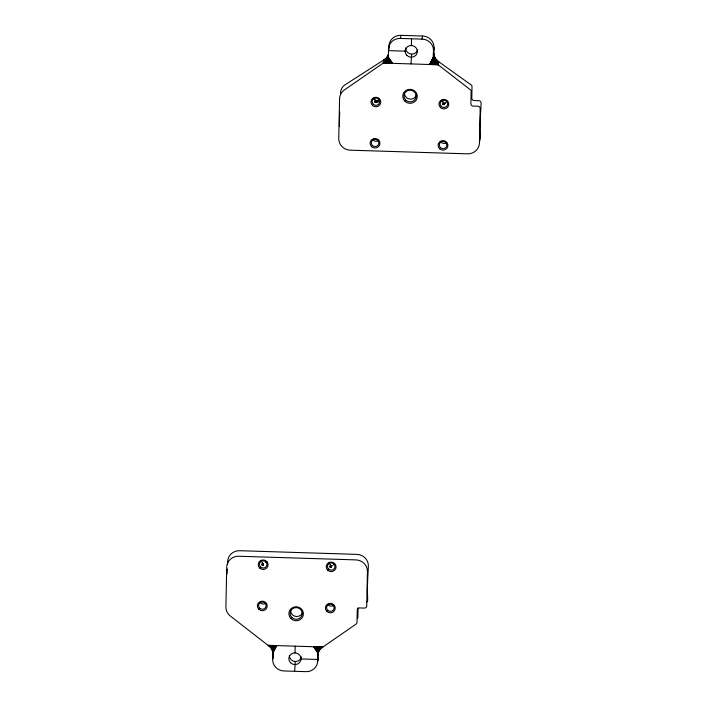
<?xml version="1.0" encoding="UTF-8"?>
<svg xmlns="http://www.w3.org/2000/svg" width="707" height="707" viewBox="0 0 707 707"><rect width="100%" height="100%" fill="white"/><g stroke="black" fill="none" stroke-linecap="round" stroke-linejoin="round"><path stroke-width="1.06" d="M433.771 64.629L435.159 62.022L435.203 58.23L433.93 54.271L434.036 47.714A11.542 11.126 9.7 0 0 422.547 36.03L400.931 35.35A11.542 11.126 9.4 0 0 388.974 46.309C387.71 51.602 389.999 58.752 384.475 62.234L344.397 89.93A11.736 11.321 9.6 0 0 339.572 98.803L338.741 138.484A11.736 11.321 9.6 0 0 350.23 150.176L467.486 153.834A11.736 11.321 9.6 0 0 479.452 142.876L480.168 108.56A2.351 2.262 9.6 0 0 477.87 106.227L473.177 106.077A2.351 2.262 9.6 0 1 470.88 103.735L471.136 91.53A2.351 2.262 9.6 0 0 470.252 89.701L436.944 63.851C431.968 60.122 433.205 52.972 434.036 47.714M318.362 651.881L317.717 660.692A11.542 11.126 9.8 0 1 305.751 671.65L294.651 671.297L295.296 661.54M295.066 652.844L295.181 646.171M410.997 63.922L411.624 54.156M411.412 45.469L411.527 38.788M294.651 671.297L284.161 670.978A11.542 11.126 9.4 0 1 272.672 659.286C273.114 654.841 273.353 649.176 269.234 646.242L230.341 616.044A11.736 11.321 9.6 0 1 225.895 606.88L226.726 567.2A11.736 11.321 9.6 0 1 238.692 556.241L355.948 559.9A11.736 11.321 9.6 0 1 367.437 571.592L366.721 605.908A2.351 2.262 9.6 0 1 364.326 608.1L359.633 607.949A2.351 2.262 9.6 0 0 357.238 610.141L356.982 622.354A2.351 2.262 9.6 0 1 356.019 624.131L321.703 647.859C317.425 650.564 317.478 656.264 317.717 660.692M358.113 607.834L357.848 617.273A2.51 2.51 0 0 1 357.371 618.66M388.912 49.181L388.974 46.309M273.229 657.696A11.542 11.126 9.4 0 1 273.185 656.211L273.247 653.348M433.011 64.611L434.69 61.323L434.805 57.488L434.284 60.581L432.331 64.584M227.601 564.009L227.663 561.667A11.736 11.321 9.6 0 1 239.629 550.709L356.885 554.368A11.736 11.321 9.6 0 1 368.374 566.06L368.082 572.838A12.328 0.46 -88.2 0 0 367.472 586.271A12.328 0.46 -88.2 0 0 367.605 595.347L367.658 600.376A2.351 2.262 9.6 0 1 367.313 601.498M434.284 60.581L434.469 56.719L433.948 59.803L431.73 64.567M433.948 59.803L434.213 55.915L433.691 59.008L431.199 64.549M433.691 59.008L434.036 55.102L433.515 58.186L430.749 64.54M392.412 63.338L388.143 56.79L388.443 54.51L387.922 57.594L391.634 63.321M377.432 100.907L376.946 101.013L377.582 100.827M445.437 103.054L444.95 103.134M375.762 100.854L375.452 102.524L375.753 100.88M318.424 651.041L317.841 654.956L318.601 650.44M378.068 100.465L377.715 102.427L378.21 100.279M388.461 49.402A11.542 11.126 9.4 0 1 400.418 38.443L400.931 35.35M272.672 659.286L273.185 656.211M273.114 650.679L272.769 652.738L276.578 645.588M272.787 653.568L273.309 650.493L272.769 652.738L275.986 645.571M434.69 61.323L435.203 58.23L438.649 61.677L438.128 64.77L383.282 63.056L383.804 59.971L386.287 58.062L388.152 55.296M383.282 63.056L383.804 59.971L345.29 84.663A12.081 10.313 5.3 0 0 342.17 87.703A11.736 11.321 9.6 0 0 340.509 93.271M384.299 63.091L384.997 59.149L385.147 61.721L386.11 63.144M385.147 61.721L385.668 58.637L385.775 61.147L387.144 63.179M385.775 61.147L386.287 58.062L386.331 60.519L388.055 63.206M388.532 54.457L387.639 58.381L390.803 63.294M388.443 54.51L387.922 57.594L391.793 63.321M317.903 654.125L318.397 651.2M318.892 649.662L318.539 651.713L315.225 646.799M433.391 56.525L433.912 53.432L433.409 57.355L430.377 64.523M435.159 62.022L435.68 58.937L435.698 62.684L434.593 64.655M435.698 62.684L436.219 59.6L436.29 63.294L435.477 64.682M436.29 63.294L436.811 60.21L437.041 64.735M479.593 141.188A11.736 11.321 9.6 0 0 480.38 137.344L480.327 132.651A12.328 0.46 -88.2 0 1 480.194 123.584A12.328 0.46 -88.2 0 1 480.804 110.142L481.105 103.028A2.351 2.262 9.6 0 0 478.807 100.686L474.114 100.544A2.351 2.262 9.6 0 1 471.816 98.202L472.002 86.448A2.51 2.148 5.3 0 0 471.578 85.229L438.649 61.677L436.944 63.851L437.165 64.735L437.465 60.767M438.128 64.752L438.649 61.677M301.368 656.891L301.014 658.951L317.743 659.445M433.506 50.807A11.542 11.126 9.7 0 0 422.017 39.115L422.547 36.03M318.406 651.359L318.238 653.33M321.703 647.859L321.879 647.002L321.703 647.859L321.155 646.985M314.385 646.772L318.247 652.499L318.654 650.564M445.065 103.107L445.587 102.948M318.981 649.795L318.539 651.713L315.366 646.799M332.873 565.644L332.228 565.83M316.117 646.825L318.91 650.961L319.387 649.061M384.237 63.091L383.804 59.971M275.43 645.553L272.663 651.907L273.202 651.925L276.764 645.597M430.298 64.523L433.064 58.168L430.192 64.523M272.487 651.085L274.979 645.535M430.068 64.514L432.976 58.168L433.515 58.186L433.93 54.271L433.409 57.355L429.6 64.505M276.41 645.579L273.202 651.925L276.11 645.571M272.23 650.29L274.449 645.518M429.927 64.514L432.976 58.168L429.414 64.496M273.202 651.925L276.251 645.579M271.895 649.512L273.848 645.5M429.768 64.505L432.976 58.168M271.488 648.77L273.167 645.482M271.02 648.063L272.407 645.456M270.481 647.409L271.585 645.429M269.88 646.79L270.701 645.403M436.413 64.717L436.944 63.851M269.765 645.376L269.234 646.242L269.013 645.35M388.435 50.639L405.164 51.143L405.677 48.049A6.107 5.886 9.5 0 0 417.625 49.994M400.418 38.443L422.017 39.115M268.05 645.323L322.896 647.038M387.94 56.763L392.579 63.347M313.599 646.746L318.035 653.303L313.767 646.746M320.068 646.949L321.031 648.372M390.953 63.294L387.639 58.381L387.79 56.047L387.268 59.132L389.928 63.268M390.061 63.268L387.268 59.132L387.356 56.763L386.835 59.848L389.009 63.232M389.115 63.241L386.835 59.848L386.853 57.435L386.331 60.519L388.143 63.206M319.034 646.914L320.404 648.946M318.035 646.887L319.838 649.574L318.123 646.887M317.054 646.852L319.343 650.246L317.169 646.852M314.544 646.772L318.247 652.499M316.25 646.825L318.91 650.961M384.475 62.234L385.023 63.109M334.588 564.045A3.756 3.623 9.6 0 1 333.616 564.637M330.443 564.539A3.756 3.623 9.6 0 1 328.799 562.993M266.981 561.526A3.756 3.623 9.6 0 1 265.611 562.516M262.438 562.418A3.756 3.623 9.6 0 1 260.786 560.863M333.58 605.378A3.756 3.623 9.6 0 1 328.03 604.37M227.027 573.89A12.328 0.46 -88.2 0 1 227.318 569.047M265.576 603.257A3.756 3.623 9.6 0 1 260.017 602.249M302.419 612.722A6.107 5.886 9.6 0 1 290.604 610.017M366.783 602.081A2.351 2.262 9.6 0 1 366.438 602.302M318.247 657.616A11.542 11.126 9.8 0 1 317.319 661.955M301.297 657.386A6.107 5.886 9.7 0 1 289.349 655.433M416.547 94.385A6.107 5.886 9.6 0 1 409.804 99.095A6.107 5.886 9.6 0 1 404.457 92.82M379.305 99.227A3.756 3.623 9.6 0 1 378.333 99.82M375.161 99.722A3.756 3.623 9.6 0 1 373.508 98.176M447.31 101.348A3.756 3.623 9.6 0 1 446.338 101.941M443.165 101.843A3.756 3.623 9.6 0 1 441.522 100.297M446.303 142.69A3.756 3.623 9.6 0 1 440.753 141.674M378.713 140.189A3.756 3.623 9.6 0 1 372.739 139.553M339.457 126.403A12.328 0.46 -88.2 0 1 339.714 112.148M263.039 563.603L263.013 565.282L263.499 563.682L263.039 563.576M331.053 565.724L331.026 567.403L331.512 565.803L331.026 567.403L331.053 565.697M376.115 100.977L376.018 102.63L376.115 100.977M444.129 103.107L444.031 104.751L443.775 102.913L443.466 104.645L444.129 103.107M263.198 563.673L263.013 565.282L263.287 563.665M375.249 100.217L374.913 102.338L375.249 100.217M443.262 102.338L442.918 104.459L443.262 102.338M262.527 562.905L261.926 564.911L262.527 562.905M330.531 565.026L329.939 567.032L330.531 565.026M269.234 646.242L269.075 645.35L269.234 646.242M328.702 569.188A3.756 3.623 9.6 0 0 334.888 567.332A3.756 3.623 9.6 0 0 330.063 563.064A3.756 3.623 9.6 0 0 328.702 569.188M327.836 610.406A3.756 3.623 9.6 0 0 334.022 608.55A3.756 3.623 9.6 0 0 329.197 604.282A3.756 3.623 9.6 0 0 327.836 610.406M327.703 570.187A4.931 4.755 9.6 0 0 335.931 568.092A4.931 4.755 9.6 0 0 329.851 562.233A4.931 4.755 9.6 0 0 327.703 570.187M290.975 618.625A7.282 7.017 9.6 0 0 303.162 615.691A7.282 7.017 9.6 0 0 294.315 606.933A7.282 7.017 9.6 0 0 290.975 618.625M326.846 611.405A4.931 4.755 9.6 0 0 335.065 609.31A4.931 4.755 9.6 0 0 328.985 603.451A4.931 4.755 9.6 0 0 326.846 611.405M258.833 609.284A4.931 4.755 9.6 0 0 267.06 607.189A4.931 4.755 9.6 0 0 260.98 601.33A4.931 4.755 9.6 0 0 258.833 609.284M259.699 568.066A4.931 4.755 9.6 0 0 267.926 565.962A4.931 4.755 9.6 0 0 261.846 560.112A4.931 4.755 9.6 0 0 259.699 568.066M259.822 608.285A3.756 3.623 9.6 0 0 266.009 606.429A3.756 3.623 9.6 0 0 261.192 602.161A3.756 3.623 9.6 0 0 259.822 608.285M260.689 567.067A3.756 3.623 9.6 0 0 266.875 565.211A3.756 3.623 9.6 0 0 262.058 560.943A3.756 3.623 9.6 0 0 260.689 567.067M291.894 617.556A6.107 5.886 9.6 0 0 302.092 615.037A6.107 5.886 9.6 0 0 294.625 607.737A6.107 5.886 9.6 0 0 291.894 617.556M290.497 662.742A6.107 5.886 9.7 0 0 300.767 660.471A6.107 5.886 9.7 0 0 293.485 652.994A6.107 5.886 9.7 0 0 290.497 662.742M405.138 101.472A7.282 7.017 9.6 0 0 417.13 97.893A7.282 7.017 9.6 0 0 407.806 89.612A7.282 7.017 9.6 0 0 405.138 101.472M440.673 107.711A4.931 4.755 9.6 0 0 448.724 105.087A4.931 4.755 9.6 0 0 442.264 99.634A4.931 4.755 9.6 0 0 440.673 107.711M372.66 105.59A4.931 4.755 9.6 0 0 380.72 102.966A4.931 4.755 9.6 0 0 374.25 97.513A4.931 4.755 9.6 0 0 372.66 105.59M405.765 100.138A6.107 5.886 9.6 0 0 415.963 97.61A6.107 5.886 9.6 0 0 408.496 90.31A6.107 5.886 9.6 0 0 405.765 100.138M439.807 148.93A4.931 4.755 9.6 0 0 447.858 146.305A4.931 4.755 9.6 0 0 441.398 140.852A4.931 4.755 9.6 0 0 439.807 148.93M373.208 104.176A3.756 3.623 9.6 0 0 379.526 102.789A3.756 3.623 9.6 0 0 375.055 98.176A3.756 3.623 9.6 0 0 373.208 104.176M372.342 145.395A3.756 3.623 9.6 0 0 378.66 144.007A3.756 3.623 9.6 0 0 374.189 139.394A3.756 3.623 9.6 0 0 372.342 145.395M371.794 146.809A4.931 4.755 9.6 0 0 379.853 144.184A4.931 4.755 9.6 0 0 373.384 138.731A4.931 4.755 9.6 0 0 371.794 146.809M440.355 147.516A3.756 3.623 9.6 0 0 446.674 146.128A3.756 3.623 9.6 0 0 442.202 141.524A3.756 3.623 9.6 0 0 440.355 147.516M441.212 106.297A3.756 3.623 9.6 0 0 447.54 104.91A3.756 3.623 9.6 0 0 443.068 100.297A3.756 3.623 9.6 0 0 441.212 106.297M406.843 55.367A6.107 5.886 9.5 0 0 417.112 53.087A6.107 5.886 9.5 0 0 409.83 45.61A6.107 5.886 9.5 0 0 406.843 55.367"/></g></svg>
